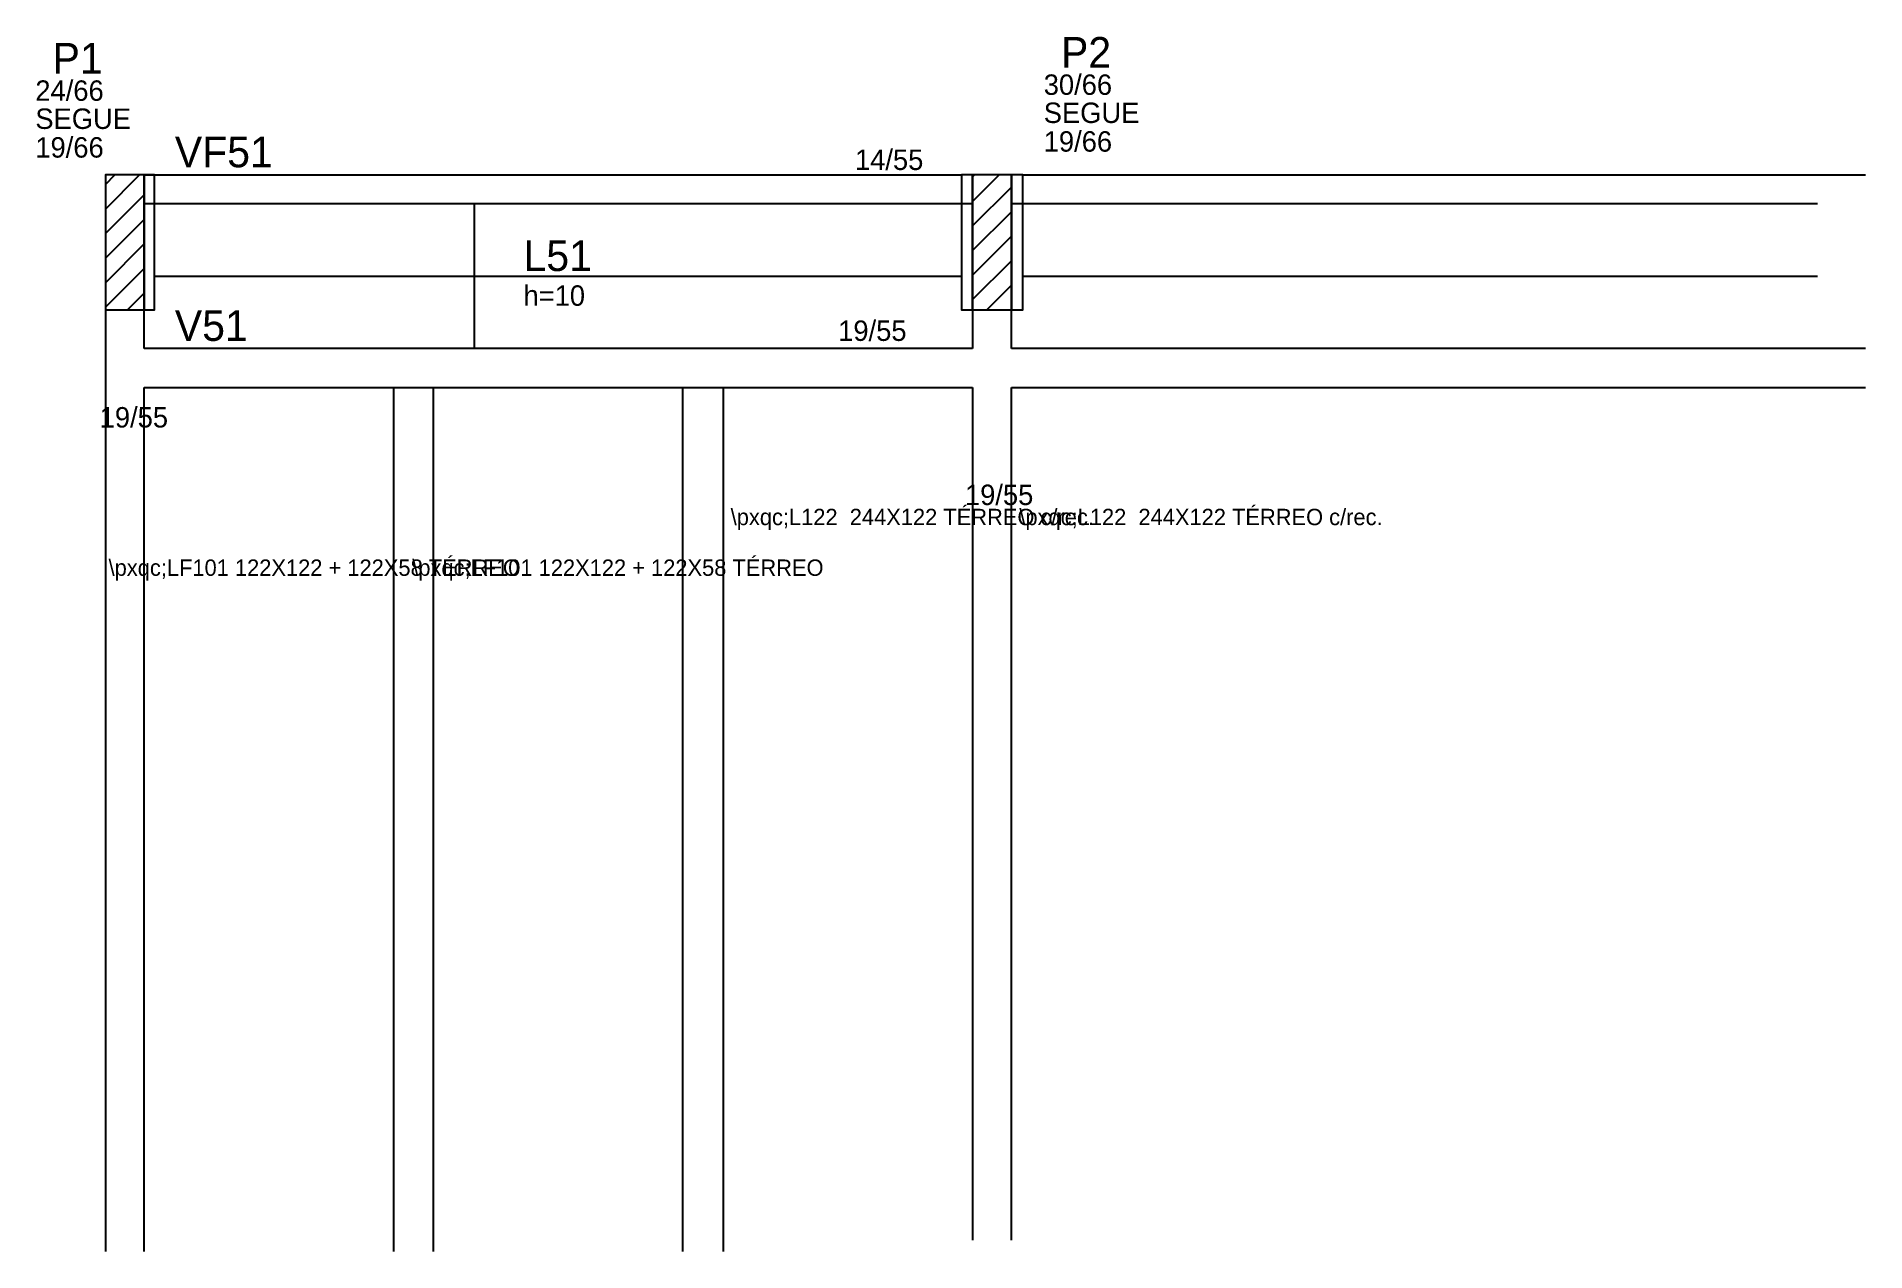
# Model space of a CAD drawing. Header units: metres. Extents: x 3787 to 4682, y 2697 to 3292.
import ezdxf

# ---------------------------------------------------------------- set-up
doc = ezdxf.new("R2010")
doc.units = ezdxf.units.M
for name, color, linetype in [('3', 7, 'Continuous'), ('4', 7, 'Continuous'), ('7', 7, 'Continuous'), ('AUX00', 7, 'Continuous'), ('Painéis', 7, 'Continuous')]:
    doc.layers.add(name, color=color, linetype=linetype)

msp = doc.modelspace()

# ---------------------------------------------------------------- linework, layer by layer
at = {"layer": '3', "color": 7, "lineweight": 25}
for p, q in [((3820.66, 3207.46), (3837.36, 3224.17)), ((3820.66, 3219.48), (3825.34, 3224.17)), ((3839.66, 3224.17), (4239.66, 3224.17)), ((4245.16, 3211.23), (4258.09, 3224.17)), ((4245.16, 3223.25), (4246.07, 3224.17)), ((4269.66, 3224.17), (4682.16, 3224.17)), ((3820.66, 3195.44), (3839.66, 3214.44)), ((4245.16, 3199.21), (4264.16, 3218.21)), ((3839.66, 3210.17), (4239.66, 3210.17)), ((4239.66, 3210.17), (4245.16, 3210.17)), ((4245.16, 3187.19), (4264.16, 3206.19)), ((4264.16, 3210.17), (4269.66, 3210.17)), ((4269.66, 3210.17), (4658.66, 3210.17)), ((3820.66, 3183.42), (3839.66, 3202.42)), ((3820.66, 3171.4), (3839.66, 3190.4)), ((4245.16, 3175.17), (4264.16, 3194.17)), ((3820.66, 3159.38), (3839.66, 3178.38)), ((4245.16, 3163.15), (4264.16, 3182.15)), ((4252.19, 3158.17), (4264.16, 3170.13)), ((3831.46, 3158.17), (3839.66, 3166.36))]:
    msp.add_line(p, q, dxfattribs=at)
for points in [[(3820.66, 3158.17), (3820.66, 3129.67)], [(3839.66, 3139.17), (3839.66, 3158.17)], [(4245.16, 3158.17), (4245.16, 3139.17)], [(4264.16, 3139.17), (4264.16, 3158.17)], [(4245.16, 3139.17), (3839.66, 3139.17)], [(4682.16, 3139.17), (4264.16, 3139.17)], [(3820.66, 3129.67), (3820.66, 2697.17)], [(3839.66, 3120.17), (4245.16, 3120.17)], [(3839.66, 2697.17), (3839.66, 3120.17)], [(4245.16, 3120.17), (4245.16, 2702.67)], [(4264.16, 3120.17), (4682.16, 3120.17)], [(4264.16, 2702.67), (4264.16, 3120.17)]]:
    msp.add_lwpolyline(points, dxfattribs=at)
at = {"layer": '7', "color": 7, "lineweight": 25}
for points in [[(3820.66, 3158.17), (3839.66, 3158.17), (3839.66, 3224.17), (3820.66, 3224.17), (3820.66, 3158.17)], [(3844.66, 3224.17), (3839.66, 3224.17), (3839.66, 3158.17), (3844.66, 3158.17), (3844.66, 3224.17)], [(4245.16, 3224.17), (4239.66, 3224.17), (4239.66, 3158.17), (4245.16, 3158.17), (4245.16, 3224.17)], [(4245.16, 3158.17), (4264.16, 3158.17), (4264.16, 3224.17), (4245.16, 3224.17), (4245.16, 3158.17)], [(4269.66, 3224.17), (4264.16, 3224.17), (4264.16, 3158.17), (4269.66, 3158.17), (4269.66, 3224.17)]]:
    msp.add_lwpolyline(points, dxfattribs=at)
at = {"layer": 'Painéis', "color": 7, "lineweight": 25}
for p, q in [((4001.16, 3210.17), (4001.16, 3139.17)), ((3844.66, 3174.67), (4239.66, 3174.67)), ((4269.66, 3174.67), (4658.66, 3174.67)), ((3961.66, 3120.17), (3961.66, 2697.17)), ((3981.11, 3120.17), (3981.11, 2697.17)), ((4103.11, 3120.17), (4103.11, 2697.17)), ((4123.11, 3120.17), (4123.11, 2697.17))]:
    msp.add_line(p, q, dxfattribs=at)

# ---------------------------------------------------------------- texts
at = {"layer": '3', "color": 7, "lineweight": 25}
for s, p in [('24/66', (3786.38, 3260.46)), ('30/66', (4279.96, 3263.37)), ('SEGUE', (4279.96, 3249.6)), ('SEGUE', (3786.38, 3246.7)), ('19/66', (3786.38, 3232.66)), ('19/66', (4279.96, 3235.57)), ('14/55', (4187.57, 3226.6)), ('h=10', (4025.32, 3160.12)), ('19/55', (4179.35, 3142.92)), ('19/55', (3817.88, 3100.52)), ('19/55', (4241.41, 3062.56))]:
    msp.add_text(s, height=10, dxfattribs=at).set_placement(p)
at = {"layer": '4', "color": 7, "lineweight": 25}
for s, p in [('P1', (3794.82, 3273.79)), ('P2', (4288.41, 3276.69)), ('VF51', (3854.66, 3227.92)), ('L51', (4025.32, 3177.12)), ('V51', (3854.66, 3142.92))]:
    msp.add_text(s, height=15, dxfattribs=at).set_placement(p)
at = {"layer": 'AUX00', "color": 7, "lineweight": 25}
for s, p in [('\\pxqc;L122 ^J244X122^JTÉRREO^Jc/rec.', (4126.73, 3052.72)), ('\\pxqc;L122 ^J244X122^JTÉRREO^Jc/rec.', (4268.03, 3052.72)), ('\\pxqc;LF101^J122X122^J+^J122X58^JTÉRREO', (3822.23, 3027.91)), ('\\pxqc;LF101^J122X122^J+^J122X58^JTÉRREO', (3970.88, 3027.91))]:
    msp.add_text(s, height=8, dxfattribs=at).set_placement(p)

doc.saveas('drawing.dxf')
